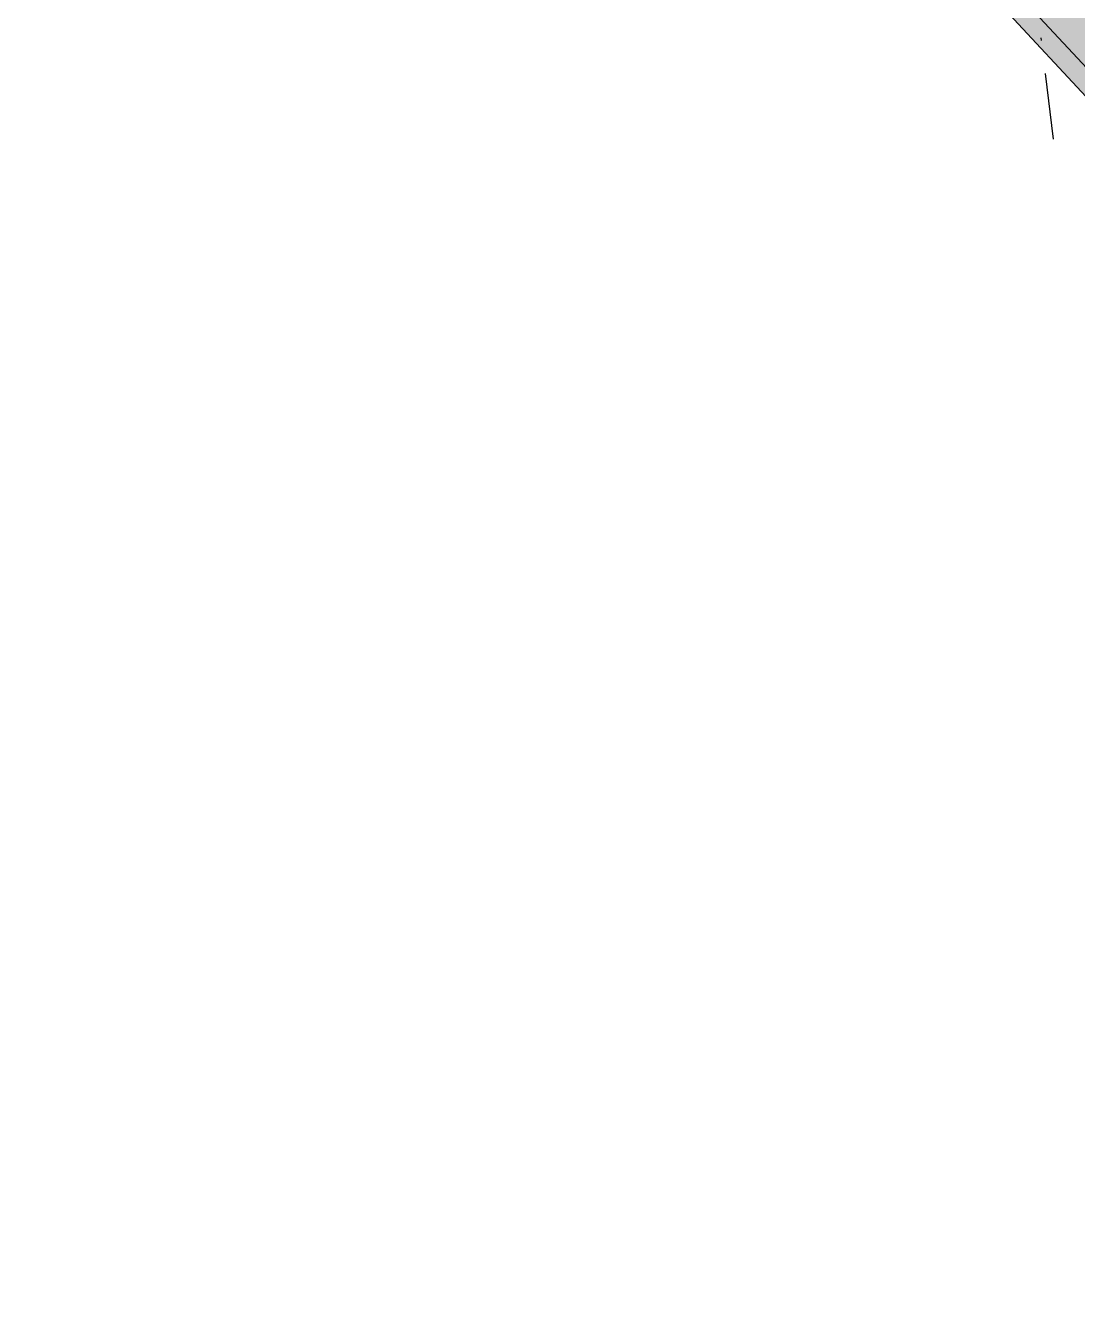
# Model space of a CAD drawing. Header units: millimetres. Extents: x 400408 to 401334, y 4543945 to 4544229.
# Drawn here: x 400408.84 to 400448.56, y 4543988.11 to 4544036.97 of the extents above; entities that cross this region are included whole.
import ezdxf

# ---------------------------------------------------------------- set-up
doc = ezdxf.new("R2010")
doc.units = ezdxf.units.MM
doc.linetypes.add('AKS', pattern=[3, 2.5, -0.25, 0, -0.25])
doc.linetypes.add('DASHDOT2', pattern=[0.5, 0.25, -0.125, 0, -0.125])
for name, color, linetype in [('aks prota', 2, 'AKS'), ('kolon tarama prota', 252, 'Continuous'), ('perde prota', 1, 'Continuous'), ('PRT-AL-TUNEL_EKSENI', 14, 'DASHDOT2')]:
    doc.layers.add(name, color=color, linetype=linetype)

msp = doc.modelspace()

# ---------------------------------------------------------------- hatches: boundary and pattern name
at = {"layer": 'kolon tarama prota'}
h = msp.add_hatch(color=256, dxfattribs=at)
h.dxf.hatch_style = 1
h.paths.add_polyline_path([(400442.735, 4544043.866), (400440.834, 4544059.492), (400431.844, 4544069.158), (400438.87, 4544075.692), (400436.771, 4544092.974), (400475.586, 4544097.688), (400488.037, 4543995.155), (400469.195, 4544015.415), (400469.653, 4544011.64), (400470.116, 4544011.142), (400470.068, 4544011.539), (400490.533, 4543989.535), (400477.132, 4544099.89), (400434.743, 4544094.743), (400436.987, 4544076.262), (400429.442, 4544069.245), (400439.097, 4544058.863), (400441.059, 4544042.73), (400461.517, 4544020.733), (400461.565, 4544020.336), (400462.029, 4544019.838), (400461.57, 4544023.613), (400459.417, 4544025.929), (400461.467, 4544027.835), (400459.683, 4544029.754), (400459.463, 4544029.55), (400461.043, 4544027.851), (400459.212, 4544026.148)])

# ---------------------------------------------------------------- linework, layer by layer
at = {"layer": 'aks prota', "ltscale": 10}
msp.add_line((400492.882, 4543988.11), (400408.835, 4544078.48), dxfattribs=at)
at = {"layer": 'perde prota'}
msp.add_lwpolyline([(400469.195, 4544015.415), (400469.653, 4544011.64), (400470.116, 4544011.142), (400470.068, 4544011.539), (400490.533, 4543989.535), (400477.132, 4544099.89), (400434.743, 4544094.743), (400436.987, 4544076.262), (400429.442, 4544069.245), (400439.097, 4544058.863), (400441.059, 4544042.73), (400461.517, 4544020.733), (400461.565, 4544020.336), (400462.029, 4544019.838), (400461.57, 4544023.613)], dxfattribs=at)
at = {"layer": 'PRT-AL-TUNEL_EKSENI', "ltscale": 10}
msp.add_line((400447.668, 4544032.687), (400439.645, 4544098.759), dxfattribs=at)

doc.saveas('drawing.dxf')
